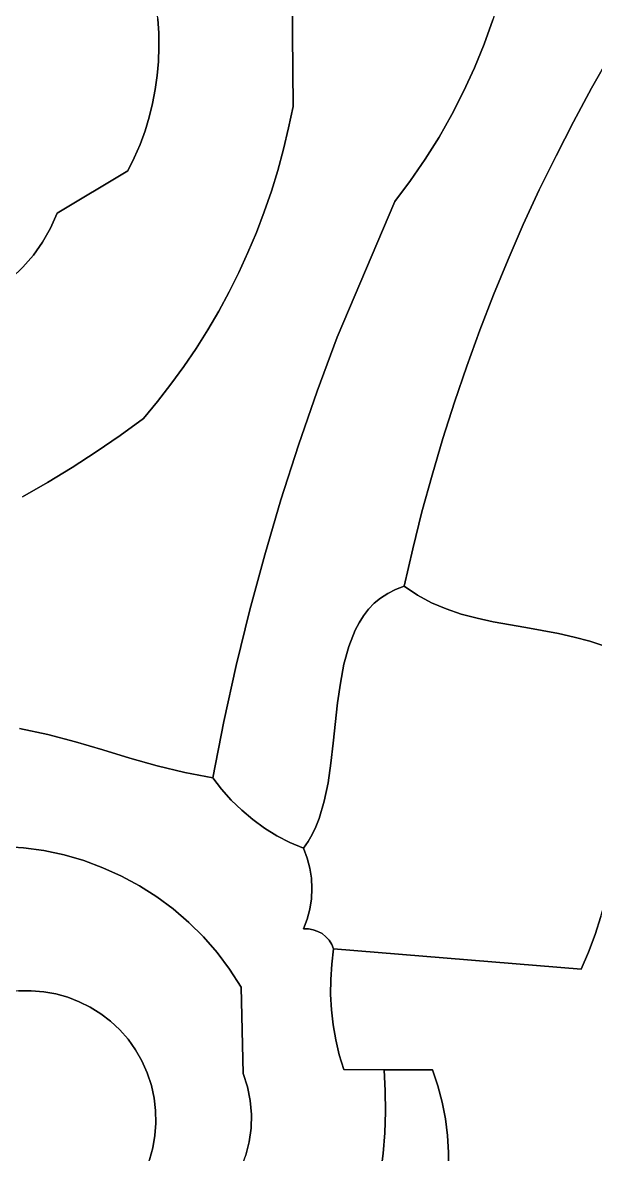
# Model space of a CAD drawing. Header units: inches. Extents: x 37.5 to 70.3, y 17.4 to 61.6.
# Drawn here: x 44.426 to 46.272, y 43.958 to 47.608 of the extents above; entities that cross this region are included whole.
import ezdxf

# ---------------------------------------------------------------- set-up
doc = ezdxf.new("R2010")
doc.units = ezdxf.units.IN
doc.layers.add('SURFACES_FOR_SKETCHUP', color=7, linetype='Continuous')

msp = doc.modelspace()

# ---------------------------------------------------------------- linework, layer by layer
at = {"layer": 'SURFACES_FOR_SKETCHUP'}
for points, invisible_edges in [([(43.8182, 48.7636), (43.7432, 48.7771), (44.5373, 46.993)], 10), ([(44.2585, 46.6999), (44.5373, 46.993), (43.7432, 48.7771)], 11), ([(43.8925, 48.7464), (43.8182, 48.7636), (44.5373, 46.993)], 10), ([(43.9658, 48.7256), (43.8925, 48.7464), (44.5373, 46.993)], 10), ([(44.0381, 48.7012), (43.9658, 48.7256), (44.5373, 46.993)], 10), ([(44.0381, 48.7012), (44.5373, 46.993), (44.1091, 48.6733)], 3), ([(44.1091, 48.6733), (44.5373, 46.993), (44.1788, 48.6419)], 3), ([(44.1788, 48.6419), (44.5373, 46.993), (44.2471, 48.6069)], 3), ([(44.6179, 48.269), (44.2471, 48.6069), (44.5373, 46.993)], 11), ([(44.6689, 48.19), (44.6179, 48.269), (44.5373, 46.993)], 10), ([(44.7152, 48.1078), (44.6689, 48.19), (44.5373, 46.993)], 10), ([(44.7152, 48.1078), (44.5373, 46.993), (44.7562, 48.0228)], 3), ([(44.7562, 48.0228), (44.5373, 46.993), (44.7914, 47.9356)], 3), ([(44.7914, 47.9356), (44.5373, 46.993), (44.8203, 47.8466)], 3), ([(44.8203, 47.8466), (44.5373, 46.993), (44.8425, 47.7563)], 3), ([(44.8644, 47.5739), (45.2937, 47.7762), (44.8619, 47.6196)], 3), ([(45.2972, 47.3377), (45.2937, 47.7762), (44.8644, 47.5739)], 10), ([(45.8471, 47.3859), (45.8819, 47.4616), (45.2937, 47.7762)], 10), ([(45.8819, 47.4616), (45.9134, 47.5387), (45.2937, 47.7762)], 10), ([(45.9134, 47.5387), (45.9416, 47.617), (45.2937, 47.7762)], 10), ([(45.2937, 47.7762), (45.2972, 47.3377), (45.8471, 47.3859)], 10), ([(44.8425, 47.7563), (44.5373, 46.993), (44.8573, 47.6653)], 3), ([(44.8573, 47.6653), (44.5373, 46.993), (44.8619, 47.6196)], 3), ([(45.9665, 47.6964), (45.9416, 47.617), (46.3204, 47.5037)], 10), ([(46.3204, 47.5037), (46.3834, 47.6097), (45.9665, 47.6964)], 10), ([(44.8619, 47.6196), (44.5373, 46.993), (44.8644, 47.5739)], 3), ([(45.9134, 47.5387), (46.2597, 47.3966), (45.9416, 47.617)], 3), ([(46.3204, 47.5037), (45.9416, 47.617), (46.2597, 47.3966)], 3), ([(44.8644, 47.5739), (44.5373, 46.993), (44.8648, 47.5283)], 3), ([(45.2972, 47.3377), (44.8644, 47.5739), (44.8648, 47.5283)], 9), ([(44.8648, 47.5283), (44.5373, 46.993), (44.8631, 47.4827)], 3), ([(45.2972, 47.3377), (44.8648, 47.5283), (44.8631, 47.4827)], 9), ([(45.8819, 47.4616), (46.2597, 47.3966), (45.9134, 47.5387)], 3), ([(46.2597, 47.3966), (46.2012, 47.2882), (46.6219, 47.5286)], 10), ([(46.8581, 47.4416), (46.6219, 47.5286), (46.2012, 47.2882)], 10), ([(46.3204, 47.5037), (46.2597, 47.3966), (46.6219, 47.5286)], 10), ([(44.8592, 47.4374), (44.8631, 47.4827), (44.5373, 46.993)], 10), ([(45.2972, 47.3377), (44.8631, 47.4827), (44.8592, 47.4374)], 9), ([(45.8471, 47.3859), (46.2012, 47.2882), (45.8819, 47.4616)], 3), ([(46.2597, 47.3966), (45.8819, 47.4616), (46.2012, 47.2882)], 3), ([(44.8592, 47.4374), (44.5373, 46.993), (44.853, 47.3922)], 3), ([(45.2972, 47.3377), (44.8592, 47.4374), (44.853, 47.3922)], 9), ([(46.1451, 47.1787), (46.0912, 47.0682), (46.8581, 47.4416)], 10), ([(47.092, 47.3487), (46.8581, 47.4416), (46.0912, 47.0682)], 10), ([(46.2012, 47.2882), (46.1451, 47.1787), (46.8581, 47.4416)], 10), ([(44.853, 47.3922), (44.5373, 46.993), (44.8444, 47.3474)], 3), ([(44.8444, 47.3474), (45.2831, 47.2682), (44.853, 47.3922)], 3), ([(45.2972, 47.3377), (44.853, 47.3922), (45.2831, 47.2682)], 3), ([(45.8091, 47.3116), (45.8471, 47.3859), (45.2972, 47.3377)], 10), ([(45.8091, 47.3116), (46.1451, 47.1787), (45.8471, 47.3859)], 3), ([(46.2012, 47.2882), (45.8471, 47.3859), (46.1451, 47.1787)], 3), ([(44.8444, 47.3474), (44.5373, 46.993), (44.8335, 47.3029)], 3), ([(44.8335, 47.3029), (45.2668, 47.1994), (44.8444, 47.3474)], 3), ([(45.2831, 47.2682), (44.8444, 47.3474), (45.2668, 47.1994)], 3), ([(45.2831, 47.2682), (45.676, 47.0985), (45.2972, 47.3377)], 3), ([(45.7679, 47.2389), (45.8091, 47.3116), (45.2972, 47.3377)], 10), ([(45.7235, 47.1678), (45.7679, 47.2389), (45.2972, 47.3377)], 10), ([(45.7235, 47.1678), (45.2972, 47.3377), (45.676, 47.0985)], 3), ([(47.3234, 47.25), (47.092, 47.3487), (45.9905, 46.8439)], 10), ([(46.0397, 46.9565), (45.9905, 46.8439), (47.092, 47.3487)], 10), ([(46.0912, 47.0682), (46.0397, 46.9565), (47.092, 47.3487)], 10), ([(44.8201, 47.2588), (44.8335, 47.3029), (44.5373, 46.993)], 10), ([(44.8201, 47.2588), (45.2482, 47.1313), (44.8335, 47.3029)], 3), ([(45.2668, 47.1994), (44.8335, 47.3029), (45.2482, 47.1313)], 3), ([(45.8091, 47.3116), (45.7679, 47.2389), (46.0912, 47.0682)], 10), ([(45.8091, 47.3116), (46.0912, 47.0682), (46.1451, 47.1787)], 9), ([(45.2668, 47.1994), (45.6255, 47.0311), (45.2831, 47.2682)], 3), ([(45.6255, 47.0311), (45.676, 47.0985), (45.2831, 47.2682)], 10), ([(44.8201, 47.2588), (44.5373, 46.993), (44.8041, 47.2153)], 3), ([(44.8041, 47.2153), (45.2274, 47.0639), (44.8201, 47.2588)], 3), ([(45.2482, 47.1313), (44.8201, 47.2588), (45.2274, 47.0639)], 3), ([(45.7679, 47.2389), (45.7235, 47.1678), (46.0912, 47.0682)], 10), ([(46.3939, 45.5528), (47.3234, 47.25), (45.9437, 46.7303)], 11), ([(45.9905, 46.8439), (45.9437, 46.7303), (47.3234, 47.25)], 10), ([(44.7856, 47.1722), (44.8041, 47.2153), (44.5373, 46.993)], 10), ([(44.7856, 47.1722), (45.2274, 47.0639), (44.8041, 47.2153)], 3), ([(45.2668, 47.1994), (45.2482, 47.1313), (45.6255, 47.0311)], 10), ([(44.5373, 46.993), (44.7644, 47.1297), (44.7856, 47.1722)], 8), ([(44.7644, 47.1297), (45.2044, 46.9972), (44.7856, 47.1722)], 3), ([(45.2274, 47.0639), (44.7856, 47.1722), (45.2044, 46.9972)], 3), ([(45.7235, 47.1678), (45.676, 47.0985), (46.0397, 46.9565)], 10), ([(46.0397, 46.9565), (46.0912, 47.0682), (45.7235, 47.1678)], 10), ([(44.7644, 47.1297), (44.5373, 46.993), (44.5158, 46.9454)], 8), ([(44.5158, 46.9454), (45.0578, 46.6778), (44.7644, 47.1297)], 11), ([(45.1227, 46.8026), (44.7644, 47.1297), (45.0913, 46.7397)], 3), ([(45.1793, 46.9315), (44.7644, 47.1297), (45.1521, 46.8666)], 3), ([(45.1521, 46.8666), (44.7644, 47.1297), (45.1227, 46.8026)], 3), ([(45.0913, 46.7397), (44.7644, 47.1297), (45.0578, 46.6778)], 3), ([(45.2044, 46.9972), (44.7644, 47.1297), (45.1793, 46.9315)], 3), ([(45.2482, 47.1313), (45.2274, 47.0639), (45.6255, 47.0311)], 10), ([(45.676, 47.0985), (45.6255, 47.0311), (45.9905, 46.8439)], 10), ([(45.9905, 46.8439), (46.0397, 46.9565), (45.676, 47.0985)], 10), ([(45.2274, 47.0639), (45.2044, 46.9972), (45.6255, 47.0311)], 10), ([(45.4392, 46.593), (45.6255, 47.0311), (45.1793, 46.9315)], 10), ([(45.2044, 46.9972), (45.1793, 46.9315), (45.6255, 47.0311)], 10), ([(45.4392, 46.593), (45.8992, 46.6157), (45.6255, 47.0311)], 3), ([(45.8992, 46.6157), (45.9437, 46.7303), (45.6255, 47.0311)], 10), ([(45.9437, 46.7303), (45.9905, 46.8439), (45.6255, 47.0311)], 10), ([(44.2585, 46.6999), (44.4265, 46.8193), (44.5373, 46.993)], 11), ([(44.4265, 46.8193), (44.4601, 46.8583), (44.5373, 46.993)], 10), ([(44.5373, 46.993), (44.4601, 46.8583), (44.5158, 46.9454)], 3), ([(44.49, 46.9004), (44.5158, 46.9454), (44.4601, 46.8583)], 2), ([(44.49, 46.9004), (45.0223, 46.617), (44.5158, 46.9454)], 3), ([(45.0578, 46.6778), (44.5158, 46.9454), (45.0223, 46.617)], 3), ([(44.4601, 46.8583), (44.9848, 46.5573), (44.49, 46.9004)], 3), ([(45.0223, 46.617), (44.49, 46.9004), (44.9848, 46.5573)], 3), ([(45.1793, 46.9315), (45.1521, 46.8666), (45.4392, 46.593)], 10), ([(45.1521, 46.8666), (45.1227, 46.8026), (45.4392, 46.593)], 10), ([(44.4265, 46.8193), (44.9038, 46.4417), (44.4601, 46.8583)], 3), ([(44.9453, 46.4989), (44.4601, 46.8583), (44.9038, 46.4417)], 3), ([(44.9848, 46.5573), (44.4601, 46.8583), (44.9453, 46.4989)], 3), ([(44.4265, 46.8193), (44.2585, 46.6999), (44.3892, 46.7837)], 3), ([(44.3892, 46.7837), (44.8604, 46.3858), (44.4265, 46.8193)], 3), ([(44.9038, 46.4417), (44.4265, 46.8193), (44.8604, 46.3858)], 3), ([(45.1227, 46.8026), (45.0913, 46.7397), (45.4392, 46.593)], 10), ([(44.3486, 46.7518), (44.7398, 46.2765), (44.3892, 46.7837)], 3), ([(44.8151, 46.3313), (44.3892, 46.7837), (44.7398, 46.2765)], 3), ([(44.8604, 46.3858), (44.3892, 46.7837), (44.8151, 46.3313)], 3), ([(44.2442, 46.604), (44.7398, 46.2765), (44.3486, 46.7518)], 11), ([(45.0913, 46.7397), (45.0578, 46.6778), (45.4392, 46.593)], 10), ([(45.9437, 46.7303), (45.8992, 46.6157), (46.3496, 45.577)], 10), ([(46.3496, 45.577), (46.3939, 45.5528), (45.9437, 46.7303)], 10), ([(45.0578, 46.6778), (45.0223, 46.617), (45.3749, 46.4198)], 10), ([(45.3749, 46.4198), (45.4392, 46.593), (45.0578, 46.6778)], 10), ([(45.0223, 46.617), (44.9848, 46.5573), (45.3749, 46.4198)], 10), ([(45.8992, 46.6157), (45.4392, 46.593), (45.8571, 46.5002)], 3), ([(45.8992, 46.6157), (45.8571, 46.5002), (46.303, 45.5969)], 10), ([(46.303, 45.5969), (46.3496, 45.577), (45.8992, 46.6157)], 10), ([(44.2241, 46.5498), (44.663, 46.2238), (44.2352, 46.576)], 3), ([(44.2352, 46.576), (44.663, 46.2238), (44.2442, 46.604)], 3), ([(44.7398, 46.2765), (44.2442, 46.604), (44.663, 46.2238)], 3), ([(45.3749, 46.4198), (45.8175, 46.3838), (45.4392, 46.593)], 3), ([(45.8571, 46.5002), (45.4392, 46.593), (45.8175, 46.3838)], 3), ([(44.2112, 46.5253), (44.5849, 46.1732), (44.2241, 46.5498)], 3), ([(44.663, 46.2238), (44.2241, 46.5498), (44.5849, 46.1732)], 3), ([(44.9848, 46.5573), (44.9453, 46.4989), (45.3749, 46.4198)], 10), ([(44.1965, 46.5026), (44.18, 46.4815), (44.5054, 46.1247)], 10), ([(44.2112, 46.5253), (44.1965, 46.5026), (44.5849, 46.1732)], 10), ([(44.5054, 46.1247), (44.5849, 46.1732), (44.1965, 46.5026)], 10), ([(44.9453, 46.4989), (44.9038, 46.4417), (45.3146, 46.2452)], 10), ([(45.3146, 46.2452), (45.3749, 46.4198), (44.9453, 46.4989)], 10), ([(45.8571, 46.5002), (45.8175, 46.3838), (46.2544, 45.6132)], 10), ([(46.2544, 45.6132), (46.303, 45.5969), (45.8571, 46.5002)], 10), ([(44.18, 46.4815), (44.162, 46.462), (44.5054, 46.1247)], 10), ([(44.4247, 46.0784), (44.5054, 46.1247), (44.162, 46.462)], 10), ([(44.9038, 46.4417), (44.8604, 46.3858), (45.3146, 46.2452)], 10), ([(45.3146, 46.2452), (45.7454, 46.1486), (45.3749, 46.4198)], 3), ([(45.7802, 46.2666), (45.3749, 46.4198), (45.7454, 46.1486)], 3), ([(45.8175, 46.3838), (45.3749, 46.4198), (45.7802, 46.2666)], 3), ([(44.8604, 46.3858), (44.8151, 46.3313), (45.2583, 46.0693)], 10), ([(45.2583, 46.0693), (45.3146, 46.2452), (44.8604, 46.3858)], 10), ([(45.8175, 46.3838), (45.7802, 46.2666), (46.2041, 45.6266)], 10), ([(46.2041, 45.6266), (46.2544, 45.6132), (45.8175, 46.3838)], 10), ([(44.8151, 46.3313), (44.7398, 46.2765), (45.2061, 45.8921)], 10), ([(45.2061, 45.8921), (45.2583, 46.0693), (44.8151, 46.3313)], 10), ([(44.7398, 46.2765), (44.663, 46.2238), (45.2061, 45.8921)], 10), ([(45.2583, 46.0693), (45.713, 46.0298), (45.3146, 46.2452)], 3), ([(45.7454, 46.1486), (45.3146, 46.2452), (45.713, 46.0298)], 3), ([(45.7802, 46.2666), (45.7454, 46.1486), (46.1527, 45.6379)], 10), ([(46.1527, 45.6379), (46.2041, 45.6266), (45.7802, 46.2666)], 10), ([(44.663, 46.2238), (44.5849, 46.1732), (45.158, 45.7139)], 10), ([(45.158, 45.7139), (45.2061, 45.8921), (44.663, 46.2238)], 10), ([(44.5849, 46.1732), (44.5054, 46.1247), (45.158, 45.7139)], 10), ([(45.7454, 46.1486), (45.713, 46.0298), (46.0476, 45.6569)], 10), ([(46.0476, 45.6569), (46.1527, 45.6379), (45.7454, 46.1486)], 10), ([(44.4247, 46.0784), (44.5956, 45.2884), (44.5054, 46.1247)], 3), ([(45.114, 45.5345), (45.158, 45.7139), (44.5054, 46.1247)], 10), ([(44.5054, 46.1247), (44.5956, 45.2884), (45.114, 45.5345)], 11), ([(44.5065, 45.3121), (44.4247, 46.0784), (44.2309, 45.5638)], 11), ([(44.5956, 45.2884), (44.4247, 46.0784), (44.5065, 45.3121)], 3), ([(45.2583, 46.0693), (45.2061, 45.8921), (45.5798, 45.7523)], 10), ([(45.6831, 45.9104), (45.2583, 46.0693), (45.5798, 45.7523)], 11), ([(45.713, 46.0298), (45.2583, 46.0693), (45.6831, 45.9104)], 3), ([(45.6831, 45.9104), (45.8398, 45.7006), (45.713, 46.0298)], 3), ([(45.8905, 45.6872), (45.713, 46.0298), (45.8398, 45.7006)], 3), ([(45.9423, 45.6759), (45.713, 46.0298), (45.8905, 45.6872)], 3), ([(46.0476, 45.6569), (45.713, 46.0298), (45.9423, 45.6759)], 3), ([(45.2061, 45.8921), (45.158, 45.7139), (45.5104, 45.6727)], 10), ([(45.5594, 45.7353), (45.5798, 45.7523), (45.2061, 45.8921)], 10), ([(45.5411, 45.7163), (45.5594, 45.7353), (45.2061, 45.8921)], 10), ([(45.5104, 45.6727), (45.5248, 45.6954), (45.2061, 45.8921)], 10), ([(45.5248, 45.6954), (45.5411, 45.7163), (45.2061, 45.8921)], 10), ([(45.6026, 45.7673), (45.6831, 45.9104), (45.5798, 45.7523)], 3), ([(45.6278, 45.7799), (45.6831, 45.9104), (45.6026, 45.7673)], 3), ([(45.6278, 45.7799), (45.6556, 45.7902), (45.6831, 45.9104)], 8), ([(45.6831, 45.9104), (45.6556, 45.7902), (45.6981, 45.761)], 8), ([(45.7906, 45.7169), (45.6831, 45.9104), (45.7432, 45.7368)], 3), ([(45.6981, 45.761), (45.7432, 45.7368), (45.6831, 45.9104)], 10), ([(45.8398, 45.7006), (45.6831, 45.9104), (45.7906, 45.7169)], 3), ([(45.5798, 45.7523), (45.6981, 45.761), (45.6026, 45.7673)], 3), ([(45.6278, 45.7799), (45.6026, 45.7673), (45.6981, 45.761)], 10), ([(45.6981, 45.761), (45.6556, 45.7902), (45.6278, 45.7799)], 8), ([(45.477, 45.5959), (45.7432, 45.7368), (45.4978, 45.6485)], 3), ([(45.7432, 45.7368), (45.477, 45.5959), (45.7906, 45.7169)], 3), ([(45.5104, 45.6727), (45.4978, 45.6485), (45.7432, 45.7368)], 10), ([(45.5104, 45.6727), (45.7432, 45.7368), (45.5248, 45.6954)], 3), ([(45.5248, 45.6954), (45.7432, 45.7368), (45.5411, 45.7163)], 3), ([(45.5411, 45.7163), (45.6981, 45.761), (45.5594, 45.7353)], 3), ([(45.6981, 45.761), (45.5411, 45.7163), (45.7432, 45.7368)], 3), ([(45.5798, 45.7523), (45.5594, 45.7353), (45.6981, 45.761)], 10), ([(45.158, 45.7139), (45.114, 45.5345), (45.4614, 45.5386)], 10), ([(45.4614, 45.5386), (45.477, 45.5959), (45.158, 45.7139)], 10), ([(45.477, 45.5959), (45.4978, 45.6485), (45.158, 45.7139)], 10), ([(45.4978, 45.6485), (45.5104, 45.6727), (45.158, 45.7139)], 10), ([(45.4409, 45.4142), (45.8398, 45.7006), (45.4498, 45.4777)], 3), ([(45.8398, 45.7006), (45.4409, 45.4142), (45.8905, 45.6872)], 3), ([(45.4498, 45.4777), (45.7906, 45.7169), (45.4614, 45.5386)], 3), ([(45.7906, 45.7169), (45.4498, 45.4777), (45.8398, 45.7006)], 3), ([(45.4614, 45.5386), (45.7906, 45.7169), (45.477, 45.5959)], 3), ([(45.4195, 45.2194), (45.9423, 45.6759), (45.427, 45.284)], 3), ([(45.9423, 45.6759), (45.4195, 45.2194), (46.3803, 45.1573)], 11), ([(45.427, 45.284), (45.8905, 45.6872), (45.4409, 45.4142)], 3), ([(45.8905, 45.6872), (45.427, 45.284), (45.9423, 45.6759)], 3), ([(45.9423, 45.6759), (46.3803, 45.1573), (46.0476, 45.6569)], 3), ([(46.0476, 45.6569), (46.3985, 45.2824), (46.1527, 45.6379)], 3), ([(46.3985, 45.2824), (46.0476, 45.6569), (46.3803, 45.1573)], 3), ([(46.1527, 45.6379), (46.3985, 45.2824), (46.2041, 45.6266)], 3), ([(46.2041, 45.6266), (46.3985, 45.2824), (46.2544, 45.6132)], 3), ([(46.4163, 45.405), (46.2544, 45.6132), (46.3985, 45.2824)], 3), ([(46.2544, 45.6132), (46.4163, 45.405), (46.303, 45.5969)], 3), ([(44.2309, 45.5638), (44.257, 45.4894), (44.5065, 45.3121)], 10), ([(44.6838, 45.2625), (45.114, 45.5345), (44.5956, 45.2884)], 3), ([(44.7716, 45.2362), (45.114, 45.5345), (44.6838, 45.2625)], 3), ([(45.114, 45.5345), (44.7716, 45.2362), (45.0741, 45.3541)], 3), ([(45.114, 45.5345), (45.0741, 45.3541), (45.4409, 45.4142)], 10), ([(45.4498, 45.4777), (45.4614, 45.5386), (45.114, 45.5345)], 10), ([(45.4409, 45.4142), (45.4498, 45.4777), (45.114, 45.5345)], 10), ([(44.4159, 45.3319), (44.5065, 45.3121), (44.257, 45.4894)], 10), ([(45.427, 45.284), (45.4409, 45.4142), (45.0741, 45.3541)], 10), ([(44.4284, 44.9469), (44.4159, 45.3319), (44.3615, 44.9513)], 3), ([(44.4159, 45.3319), (44.4284, 44.9469), (44.5065, 45.3121)], 3), ([(44.8596, 45.2113), (45.0741, 45.3541), (44.7716, 45.2362)], 3), ([(44.8596, 45.2113), (44.9483, 45.1896), (45.0741, 45.3541)], 10), ([(45.0383, 45.1728), (45.0741, 45.3541), (44.9483, 45.1896)], 2), ([(45.0741, 45.3541), (45.0383, 45.1728), (45.067, 45.1354)], 8), ([(45.067, 45.1354), (45.0982, 45.1003), (45.0741, 45.3541)], 10), ([(45.0741, 45.3541), (45.0982, 45.1003), (45.4195, 45.2194)], 11), ([(45.4195, 45.2194), (45.427, 45.284), (45.0741, 45.3541)], 10), ([(44.4943, 44.9377), (44.5065, 45.3121), (44.4284, 44.9469)], 3), ([(44.5065, 45.3121), (44.4943, 44.9377), (44.5956, 45.2884)], 3), ([(44.5591, 44.9239), (44.5956, 45.2884), (44.4943, 44.9377)], 3), ([(44.5956, 45.2884), (44.5591, 44.9239), (44.6838, 45.2625)], 3), ([(44.6226, 44.9055), (44.6838, 45.2625), (44.5591, 44.9239)], 3), ([(44.6838, 45.2625), (44.6226, 44.9055), (44.7716, 45.2362)], 3), ([(44.6844, 44.8827), (44.7716, 45.2362), (44.6226, 44.9055)], 3), ([(44.7716, 45.2362), (44.6844, 44.8827), (44.8596, 45.2113)], 3), ([(44.7444, 44.8556), (44.8596, 45.2113), (44.6844, 44.8827)], 3), ([(44.8596, 45.2113), (44.7444, 44.8556), (44.9483, 45.1896)], 3), ([(44.8023, 44.8243), (44.9483, 45.1896), (44.7444, 44.8556)], 3), ([(44.9483, 45.1896), (44.8023, 44.8243), (45.067, 45.1354)], 11), ([(45.067, 45.1354), (45.0383, 45.1728), (44.9483, 45.1896)], 8), ([(45.4195, 45.2194), (45.0982, 45.1003), (45.4102, 45.1567)], 3), ([(45.4102, 45.1567), (46.3601, 45.0315), (45.4195, 45.2194)], 3), ([(46.3601, 45.0315), (46.3803, 45.1573), (45.4195, 45.2194)], 10), ([(45.1319, 45.0677), (45.4102, 45.1567), (45.0982, 45.1003)], 3), ([(45.1677, 45.0376), (45.4102, 45.1567), (45.1319, 45.0677)], 3), ([(45.4102, 45.1567), (45.1677, 45.0376), (45.3978, 45.0968)], 3), ([(45.3978, 45.0968), (46.3363, 44.9068), (45.4102, 45.1567)], 3), ([(46.3601, 45.0315), (45.4102, 45.1567), (46.3363, 44.9068)], 3), ([(45.067, 45.1354), (44.8023, 44.8243), (45.0982, 45.1003)], 3), ([(44.8578, 44.7889), (45.0982, 45.1003), (44.8023, 44.8243)], 3), ([(45.0982, 45.1003), (44.8578, 44.7889), (45.1319, 45.0677)], 3), ([(45.2057, 45.0102), (45.3978, 45.0968), (45.1677, 45.0376)], 3), ([(45.3978, 45.0968), (45.2057, 45.0102), (45.3812, 45.0409)], 3), ([(45.3812, 45.0409), (46.3071, 44.7847), (45.3978, 45.0968)], 3), ([(46.3363, 44.9068), (45.3978, 45.0968), (46.3071, 44.7847)], 3), ([(44.9109, 44.7496), (45.1319, 45.0677), (44.8578, 44.7889)], 3), ([(45.1319, 45.0677), (44.9109, 44.7496), (45.1677, 45.0376)], 3), ([(44.9109, 44.7496), (44.9612, 44.7064), (45.1677, 45.0376)], 10), ([(45.2057, 45.0102), (45.1677, 45.0376), (44.9612, 44.7064)], 10), ([(45.2057, 45.0102), (45.2456, 44.9856), (45.3812, 45.0409)], 10), ([(45.371, 45.0148), (45.3812, 45.0409), (45.2456, 44.9856)], 10), ([(45.3564, 44.8486), (46.29, 44.7252), (45.3812, 45.0409)], 11), ([(45.371, 45.0148), (45.3564, 44.8486), (45.3812, 45.0409)], 3), ([(46.3071, 44.7847), (45.3812, 45.0409), (46.29, 44.7252)], 3), ([(45.2057, 45.0102), (44.9612, 44.7064), (45.2456, 44.9856)], 3), ([(45.2456, 44.9856), (45.2873, 44.964), (45.371, 45.0148)], 10), ([(45.3592, 44.9901), (45.371, 45.0148), (45.2873, 44.964)], 10), ([(45.3592, 44.9901), (45.3513, 44.8815), (45.371, 45.0148)], 3), ([(45.3564, 44.8486), (45.371, 45.0148), (45.3513, 44.8815)], 3), ([(44.9612, 44.7064), (45.0084, 44.6596), (45.2456, 44.9856)], 10), ([(45.2456, 44.9856), (45.0084, 44.6596), (45.3564, 44.7823)], 11), ([(45.3581, 44.8154), (45.3564, 44.8486), (45.2456, 44.9856)], 10), ([(45.2873, 44.964), (45.2456, 44.9856), (45.3564, 44.8486)], 10), ([(45.3581, 44.8154), (45.2456, 44.9856), (45.3564, 44.7823)], 3), ([(45.3459, 44.9669), (45.3592, 44.9901), (45.2873, 44.964)], 10), ([(45.2873, 44.964), (45.3307, 44.9454), (45.3459, 44.9669)], 8), ([(45.3459, 44.9669), (45.3307, 44.9454), (45.3427, 44.9139)], 8), ([(45.3459, 44.9669), (45.3427, 44.9139), (45.3592, 44.9901)], 3), ([(45.3513, 44.8815), (45.3592, 44.9901), (45.3427, 44.9139)], 3), ([(44.3615, 44.9513), (44.4127, 44.4851), (44.4284, 44.9469)], 3), ([(44.4533, 44.4859), (44.4284, 44.9469), (44.4127, 44.4851)], 3), ([(44.4284, 44.9469), (44.4533, 44.4859), (44.4943, 44.9377)], 3), ([(44.4943, 44.9377), (44.4533, 44.4859), (44.5591, 44.9239)], 3), ([(45.3427, 44.9139), (45.3307, 44.9454), (45.2873, 44.964)], 8), ([(45.3564, 44.8486), (45.3513, 44.8815), (45.2873, 44.964)], 10), ([(45.3427, 44.9139), (45.2873, 44.964), (45.3513, 44.8815)], 3), ([(44.4934, 44.4827), (44.5591, 44.9239), (44.4533, 44.4859)], 3), ([(44.5591, 44.9239), (44.4934, 44.4827), (44.6226, 44.9055)], 3), ([(44.5327, 44.4756), (44.6226, 44.9055), (44.4934, 44.4827)], 3), ([(44.6844, 44.8827), (44.6226, 44.9055), (44.5327, 44.4756)], 10), ([(44.5327, 44.4756), (44.5711, 44.4649), (44.6844, 44.8827)], 10), ([(44.7444, 44.8556), (44.6844, 44.8827), (44.5711, 44.4649)], 10), ([(44.5711, 44.4649), (44.6082, 44.4506), (44.7444, 44.8556)], 10), ([(44.8023, 44.8243), (44.7444, 44.8556), (44.6082, 44.4506)], 10), ([(44.8023, 44.8243), (44.6082, 44.4506), (44.8578, 44.7889)], 3), ([(46.29, 44.7252), (45.3564, 44.8486), (45.4219, 44.6354)], 11), ([(45.3581, 44.8154), (45.4219, 44.6354), (45.3564, 44.8486)], 3), ([(44.6438, 44.4327), (44.8578, 44.7889), (44.6082, 44.4506)], 3), ([(44.8578, 44.7889), (44.6438, 44.4327), (44.9109, 44.7496)], 3), ([(45.3513, 44.7494), (45.3564, 44.7823), (45.0084, 44.6596)], 10), ([(45.3513, 44.7494), (45.3907, 44.6699), (45.3564, 44.7823)], 3), ([(45.3564, 44.7823), (45.4134, 44.6487), (45.3581, 44.8154)], 3), ([(45.4029, 44.6602), (45.3564, 44.7823), (45.3907, 44.6699)], 3), ([(45.4134, 44.6487), (45.3564, 44.7823), (45.4029, 44.6602)], 3), ([(45.4219, 44.6354), (45.3581, 44.8154), (45.4134, 44.6487)], 3), ([(44.6776, 44.4116), (44.9109, 44.7496), (44.6438, 44.4327)], 3), ([(44.9109, 44.7496), (44.6776, 44.4116), (44.9612, 44.7064)], 3), ([(45.3427, 44.717), (45.3513, 44.7494), (45.0084, 44.6596)], 10), ([(45.3427, 44.717), (45.3771, 44.6774), (45.3513, 44.7494)], 3), ([(45.3907, 44.6699), (45.3513, 44.7494), (45.3771, 44.6774)], 3), ([(45.3307, 44.6855), (45.3427, 44.717), (45.0084, 44.6596)], 10), ([(45.3427, 44.717), (45.3307, 44.6855), (45.3468, 44.6854)], 8), ([(45.3427, 44.717), (45.3468, 44.6854), (45.3624, 44.6826)], 9), ([(45.3427, 44.717), (45.3624, 44.6826), (45.3771, 44.6774)], 9), ([(46.29, 44.7252), (45.4219, 44.6354), (46.271, 44.6671)], 3), ([(46.29, 44.7252), (46.271, 44.6671), (47.1549, 44.3931)], 10), ([(44.7093, 44.3872), (44.9612, 44.7064), (44.6776, 44.4116)], 3), ([(44.9612, 44.7064), (44.7093, 44.3872), (45.0084, 44.6596)], 3), ([(45.0084, 44.6596), (45.0525, 44.609), (45.3307, 44.6855)], 10), ([(45.0525, 44.609), (45.093, 44.555), (45.3307, 44.6855)], 10), ([(45.093, 44.555), (45.1299, 44.4976), (45.3307, 44.6855)], 10), ([(45.4188, 44.5225), (45.3307, 44.6855), (45.1299, 44.4976)], 11), ([(45.3307, 44.6855), (45.422, 44.5716), (45.3468, 44.6854)], 3), ([(45.4188, 44.5225), (45.422, 44.5716), (45.3307, 44.6855)], 10), ([(45.3468, 44.6854), (45.422, 44.5716), (45.3624, 44.6826)], 3), ([(45.3771, 44.6774), (45.3624, 44.6826), (45.422, 44.5716)], 10), ([(45.3907, 44.6699), (45.3771, 44.6774), (45.422, 44.5716)], 10), ([(44.7387, 44.3597), (45.0084, 44.6596), (44.7093, 44.3872)], 3), ([(45.0084, 44.6596), (44.7387, 44.3597), (45.0525, 44.609)], 3), ([(45.3907, 44.6699), (45.422, 44.5716), (45.4029, 44.6602)], 3), ([(45.4029, 44.6602), (45.422, 44.5716), (45.4134, 44.6487)], 3), ([(45.4219, 44.6354), (45.4134, 44.6487), (45.422, 44.5716)], 10), ([(45.4219, 44.6354), (45.4282, 44.6205), (46.271, 44.6671)], 10), ([(46.2499, 44.6104), (46.271, 44.6671), (45.4282, 44.6205)], 10), ([(46.271, 44.6671), (46.2499, 44.6104), (47.1549, 44.3931)], 10), ([(44.7654, 44.3292), (45.0525, 44.609), (44.7387, 44.3597)], 3), ([(45.0525, 44.609), (44.7654, 44.3292), (45.093, 44.555)], 3), ([(45.4282, 44.6205), (45.4219, 44.6354), (45.422, 44.5716)], 2), ([(45.422, 44.5716), (45.7466, 44.2306), (45.4282, 44.6205)], 3), ([(46.2264, 44.5555), (45.4282, 44.6205), (45.7466, 44.2306)], 10), ([(45.4282, 44.6205), (46.2264, 44.5555), (46.2499, 44.6104)], 8), ([(46.2499, 44.6104), (46.2264, 44.5555), (47.1549, 44.3931)], 10), ([(45.4188, 44.5225), (45.7466, 44.2306), (45.422, 44.5716)], 3), ([(44.7893, 44.2958), (45.093, 44.555), (44.7654, 44.3292)], 3), ([(45.093, 44.555), (44.7893, 44.2958), (45.1299, 44.4976)], 3), ([(46.2264, 44.5555), (45.7466, 44.2306), (45.7644, 44.1788)], 9), ([(46.2264, 44.5555), (45.7644, 44.1788), (45.7785, 44.1262)], 9), ([(46.2264, 44.5555), (45.7785, 44.1262), (45.7889, 44.0728)], 9), ([(46.2264, 44.5555), (45.7889, 44.0728), (45.7957, 44.0188)], 9), ([(45.7957, 44.0188), (45.7988, 43.9646), (46.2264, 44.5555)], 10), ([(46.2264, 44.5555), (45.7981, 43.9102), (47.1177, 43.728)], 11), ([(45.7988, 43.9646), (45.7981, 43.9102), (46.2264, 44.5555)], 10), ([(47.1177, 43.728), (47.1588, 44.1579), (46.2264, 44.5555)], 11), ([(47.1529, 44.1802), (46.2264, 44.5555), (47.1588, 44.1579)], 3), ([(47.148, 44.26), (47.1549, 44.3931), (46.2264, 44.5555)], 10), ([(47.1495, 44.2047), (47.148, 44.26), (46.2264, 44.5555)], 10), ([(47.1529, 44.1802), (47.1495, 44.2047), (46.2264, 44.5555)], 10), ([(44.81, 44.2597), (45.1299, 44.4976), (44.7893, 44.2958)], 3), ([(45.1299, 44.4976), (44.81, 44.2597), (45.1367, 44.2185)], 3), ([(45.4185, 44.4734), (45.4188, 44.5225), (45.1299, 44.4976)], 10), ([(45.4211, 44.4244), (45.1299, 44.4976), (45.4267, 44.3756)], 3), ([(45.1367, 44.2185), (45.4267, 44.3756), (45.1299, 44.4976)], 3), ([(45.4211, 44.4244), (45.4185, 44.4734), (45.1299, 44.4976)], 10), ([(45.4188, 44.5225), (45.4185, 44.4734), (45.7466, 44.2306)], 10), ([(44.291, 44.458), (44.0613, 44.239), (44.6082, 44.4506)], 11), ([(44.3313, 44.4713), (44.291, 44.458), (44.5711, 44.4649)], 10), ([(44.6082, 44.4506), (44.5711, 44.4649), (44.291, 44.458)], 10), ([(44.5327, 44.4756), (44.4934, 44.4827), (44.3313, 44.4713)], 10), ([(44.3313, 44.4713), (44.4934, 44.4827), (44.372, 44.4803)], 3), ([(44.5711, 44.4649), (44.5327, 44.4756), (44.3313, 44.4713)], 10), ([(44.4533, 44.4859), (44.372, 44.4803), (44.4934, 44.4827)], 3), ([(44.4533, 44.4859), (44.4127, 44.4851), (44.372, 44.4803)], 8), ([(45.4211, 44.4244), (45.5906, 44.2306), (45.4185, 44.4734)], 3), ([(45.5906, 44.2306), (45.7466, 44.2306), (45.4185, 44.4734)], 10), ([(44.0613, 44.239), (44.8198, 43.9037), (44.6082, 44.4506)], 11), ([(44.6082, 44.4506), (44.8273, 44.2209), (44.6438, 44.4327)], 3), ([(44.8273, 44.2209), (44.6082, 44.4506), (44.8198, 43.9037)], 11), ([(44.8273, 44.2209), (44.81, 44.2597), (44.6438, 44.4327)], 10), ([(44.6438, 44.4327), (44.81, 44.2597), (44.6776, 44.4116)], 3), ([(45.4211, 44.4244), (45.4267, 44.3756), (45.5906, 44.2306)], 10), ([(44.6776, 44.4116), (44.81, 44.2597), (44.7093, 44.3872)], 3), ([(44.7387, 44.3597), (44.7093, 44.3872), (44.7893, 44.2958)], 10), ([(44.81, 44.2597), (44.7893, 44.2958), (44.7093, 44.3872)], 10), ([(44.7893, 44.2958), (44.7654, 44.3292), (44.7387, 44.3597)], 8), ([(45.4267, 44.3756), (45.1367, 44.2185), (45.4351, 44.3272)], 3), ([(45.4351, 44.3272), (45.5906, 44.2306), (45.4267, 44.3756)], 3), ([(45.4351, 44.3272), (45.1367, 44.2185), (45.4464, 44.2794)], 3), ([(45.4351, 44.3272), (45.4464, 44.2794), (45.5906, 44.2306)], 10), ([(45.1504, 44.1755), (45.4464, 44.2794), (45.1367, 44.2185)], 3), ([(45.4464, 44.2794), (45.1504, 44.1755), (45.4607, 44.2321)], 3), ([(45.4607, 44.2321), (45.5906, 44.2306), (45.4464, 44.2794)], 2), ([(44.8198, 43.9037), (44.0613, 44.239), (44.2729, 43.6921)], 11), ([(44.8273, 44.2209), (45.1367, 44.2185), (44.81, 44.2597)], 3), ([(44.8198, 43.9037), (44.8341, 43.9408), (44.8273, 44.2209)], 10), ([(44.8406, 44.1806), (45.1367, 44.2185), (44.8273, 44.2209)], 3), ([(44.8406, 44.1806), (44.8273, 44.2209), (44.8341, 43.9408)], 10), ([(44.8496, 44.1399), (45.1367, 44.2185), (44.8406, 44.1806)], 3), ([(45.1367, 44.2185), (44.8496, 44.1399), (45.1504, 44.1755)], 3), ([(45.1592, 44.1315), (45.4607, 44.2321), (45.1504, 44.1755)], 3), ([(45.163, 44.0872), (45.4607, 44.2321), (45.1592, 44.1315)], 3), ([(45.162, 44.0428), (45.4607, 44.2321), (45.163, 44.0872)], 3), ([(45.4607, 44.2321), (45.162, 44.0428), (45.593, 44.0278)], 11), ([(45.5944, 44.1628), (45.5906, 44.2306), (45.4607, 44.2321)], 8), ([(45.593, 44.0278), (45.5952, 44.0952), (45.4607, 44.2321)], 10), ([(45.5944, 44.1628), (45.4607, 44.2321), (45.5952, 44.0952)], 3), ([(45.7466, 44.2306), (45.5906, 44.2306), (45.5944, 44.1628)], 8), ([(45.7466, 44.2306), (45.5944, 44.1628), (45.7644, 44.1788)], 3), ([(44.8341, 43.9408), (44.8449, 43.9792), (44.8406, 44.1806)], 10), ([(44.8449, 43.9792), (44.8519, 44.0185), (44.8406, 44.1806)], 10), ([(44.8406, 44.1806), (44.8519, 44.0185), (44.8496, 44.1399)], 3), ([(44.8544, 44.0992), (45.1504, 44.1755), (44.8496, 44.1399)], 3), ([(45.1504, 44.1755), (44.8544, 44.0992), (45.1592, 44.1315)], 3), ([(45.5952, 44.0952), (45.7644, 44.1788), (45.5944, 44.1628)], 3), ([(45.7644, 44.1788), (45.5952, 44.0952), (45.7785, 44.1262)], 3), ([(44.8551, 44.0586), (44.8496, 44.1399), (44.8519, 44.0185)], 3), ([(44.8551, 44.0586), (44.8544, 44.0992), (44.8496, 44.1399)], 8), ([(45.163, 44.0872), (45.1592, 44.1315), (44.8544, 44.0992)], 10), ([(45.7785, 44.1262), (45.5952, 44.0952), (45.7889, 44.0728)], 3), ([(44.8544, 44.0992), (44.8551, 44.0586), (45.163, 44.0872)], 10), ([(45.593, 44.0278), (45.7889, 44.0728), (45.5952, 44.0952)], 3), ([(44.8519, 44.0185), (45.156, 43.9988), (44.8551, 44.0586)], 3), ([(45.162, 44.0428), (45.163, 44.0872), (44.8551, 44.0586)], 10), ([(45.162, 44.0428), (44.8551, 44.0586), (45.156, 43.9988)], 3), ([(45.7889, 44.0728), (45.593, 44.0278), (45.7957, 44.0188)], 3), ([(44.8519, 44.0185), (44.8449, 43.9792), (45.1298, 43.9136)], 10), ([(45.1298, 43.9136), (45.1453, 43.9556), (44.8519, 44.0185)], 10), ([(45.156, 43.9988), (44.8519, 44.0185), (45.1453, 43.9556)], 3), ([(45.162, 44.0428), (45.156, 43.9988), (45.5878, 43.9607)], 10), ([(45.5878, 43.9607), (45.593, 44.0278), (45.162, 44.0428)], 10), ([(45.5878, 43.9607), (45.7957, 44.0188), (45.593, 44.0278)], 3), ([(45.7957, 44.0188), (45.5878, 43.9607), (45.7988, 43.9646)], 3), ([(44.8449, 43.9792), (44.8341, 43.9408), (45.1095, 43.8732)], 10), ([(45.1095, 43.8732), (45.1298, 43.9136), (44.8449, 43.9792)], 10), ([(45.156, 43.9988), (45.1453, 43.9556), (45.5797, 43.8941)], 10), ([(45.5797, 43.8941), (45.5878, 43.9607), (45.156, 43.9988)], 10), ([(45.5797, 43.8941), (45.7981, 43.9102), (45.5878, 43.9607)], 3), ([(45.7988, 43.9646), (45.5878, 43.9607), (45.7981, 43.9102)], 3)]:
    msp.add_3dface(points, dxfattribs=dict(at, invisible_edges=invisible_edges))

doc.saveas('drawing.dxf')
